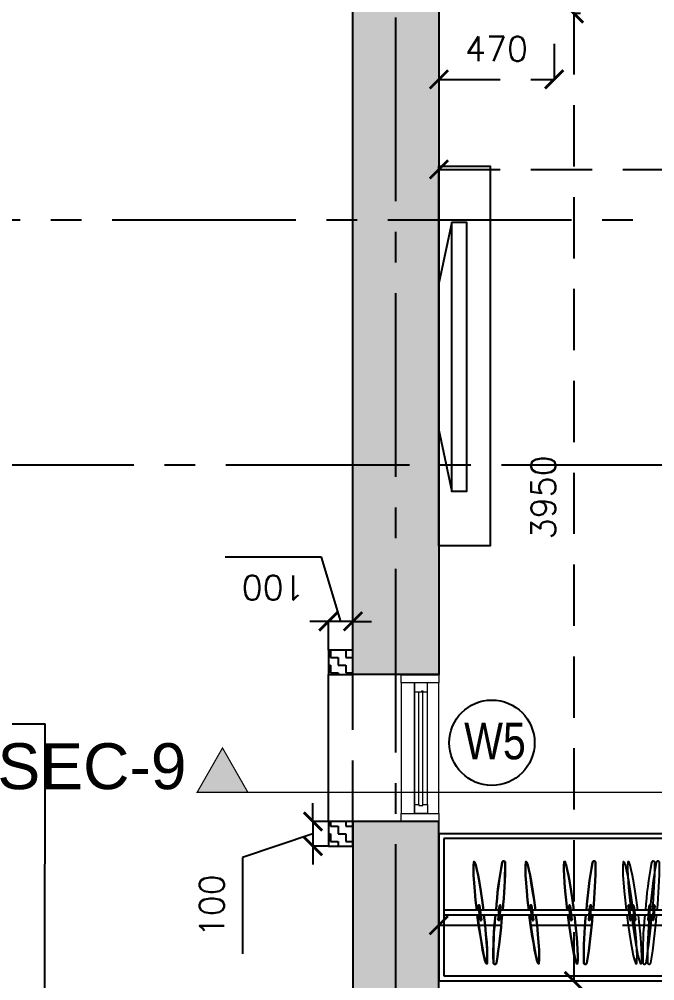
# Model space of a CAD drawing. Header units: millimetres. Extents: x 1180970 to 1231451, y -5737889 to -5695638.
# Drawn here: x 1194030 to 1196623, y -5706300 to -5702374 of the extents above; entities that cross this region are included whole.
import ezdxf
from ezdxf.enums import TextEntityAlignment as Align

# ---------------------------------------------------------------- set-up
doc = ezdxf.new("R2010")
doc.units = ezdxf.units.MM
doc.header["$LTSCALE"] = 1000
doc.header["$MEASUREMENT"] = 0
for name, pattern in [('AUDIT_D_120904163729-0', [0]), ('T8(T9 IS SIMILAR) - GROUND FLOOR - DIMENSION & TEXTING$0$HIDDEN', [0.375, 0.25, -0.125]), ('T8(T9 IS SIMILAR) - GROUND FLOOR ELEVATION$0$AUDIT_D_120904163729-0', [0]), ('T8(T9 IS SIMILAR) - GROUND FLOOR ELEVATION$1$HIDDEN', [0.375, 0.25, -0.125]), ('T8_PROFILE SECTIONS$0$HIDDEN', [0.375, 0.25, -0.125]), ('T8_PROFILE SECTIONS$0$PHANTOM2', [1.25, 0.625, -0.125, 0.125, -0.125, 0.125, -0.125]), ('T8_REFUGE COLUMNS$0$CENTER2', [1.125, 0.75, -0.125, 0.125, -0.125])]:
    doc.linetypes.add(name, pattern=pattern)
doc.layers.get('0').update_dxf_attribs({"linetype": 'AUDIT_D_120904163729-0'})
for name, color, linetype in [('2BHK-A - BACK$0$2BHK-A - FRONT$0$a-furniture', 8, 'Continuous'), ('A-GARDEN PARTITION', 1, 'Continuous'), ('T8(T9 IS SIMILAR) - GROUND FLOOR - DIMENSION & TEXTING$0$A-DIMENSIONS', 2, 'T8(T9 IS SIMILAR) - GROUND FLOOR - DIMENSION & TEXTING$0$HIDDEN'), ('T8(T9 IS SIMILAR) - GROUND FLOOR - DIMENSION & TEXTING$0$a-window-no', 125, 'Continuous'), ('T8(T9 IS SIMILAR) - GROUND FLOOR ELEVATION$0$A-DIM', 1, 'T8(T9 IS SIMILAR) - GROUND FLOOR ELEVATION$0$AUDIT_D_120904163729-0'), ('T8(T9 IS SIMILAR) - GROUND FLOOR ELEVATION$0$A-WALL HATCH', 252, 'T8(T9 IS SIMILAR) - GROUND FLOOR ELEVATION$0$AUDIT_D_120904163729-0'), ('T8(T9 IS SIMILAR) - GROUND FLOOR ELEVATION$0$A-WALL-FEATURES', 6, 'T8(T9 IS SIMILAR) - GROUND FLOOR ELEVATION$0$AUDIT_D_120904163729-0'), ('T8_PROFILE SECTIONS$0$A-PROFILE SECTIONS', 81, 'T8_PROFILE SECTIONS$0$PHANTOM2'), ('T8_REFUGE COLUMNS$0$A-CENTERLINE', 193, 'T8_REFUGE COLUMNS$0$CENTER2'), ('T8_REFUGE COLUMNS$0$A-RCC COLS', 3, 'Continuous')]:
    doc.layers.add(name, color=color, linetype=linetype)
doc.layers.add('2BHK-A - BACK$1$Window', color=4, linetype='Continuous', lineweight=20)
doc.layers.add('T8(T9 IS SIMILAR) - GROUND FLOOR$0$D&W', color=8, linetype='Continuous', lineweight=25)
doc.layers.add('T8_REFUGE COLUMNS$0$COL-HATCH', color=7, linetype='Continuous', lineweight=25, true_color=0xa3a3a3)
doc.styles.add('T8(T9 IS SIMILAR) - GROUND FLOOR - DIMENSION & TEXTING$0$LODHA STANDERD', font='sanss___.ttf')
doc.styles.add('T8(T9 IS SIMILAR) - GROUND FLOOR - DIMENSION & TEXTING$0$Romans 1', font='romans.shx', dxfattribs={"height": 100})
doc.styles.add('T8(T9 IS SIMILAR) - GROUND FLOOR ELEVATION$0$Romans 1', font='romans.shx', dxfattribs={"height": 100})
doc.styles.add('T8_PROFILE SECTIONS$0$arial', font='sanss___.ttf')
doc.dimstyles.new('T8(T9 IS SIMILAR) - GROUND FLOOR - DIMENSION & TEXTING$0$ALPINE S', dxfattribs={"dimscale": 0, "dimtxt": 100, "dimasz": 75, "dimexe": 0, "dimexo": 0, "dimgap": 75, "dimtad": 1, "dimdec": 0, "dimzin": 0, "dimdsep": 46, "dimtxsty": 'T8(T9 IS SIMILAR) - GROUND FLOOR - DIMENSION & TEXTING$0$Romans 1', "dimblk": 'T8(T9 IS SIMILAR) - GROUND FLOOR - DIMENSION & TEXTING$0$_ArchTick', "dimcen": 0.09, "dimclrd": 256, "dimclre": 256, "dimclrt": 7, "dimadec": 0, "dimazin": 0, "dimtfac": 1, "dimtdec": 0, "dimtofl": 0, "dimtmove": 1, "dimatfit": 0, "dimldrblk": 'T8(T9 IS SIMILAR) - GROUND FLOOR - DIMENSION & TEXTING$0$_Open90', "dimfxl": 1, "dimtolj": 1, "dimtzin": 0, "dimarcsym": 0})
doc.dimstyles.new('T8(T9 IS SIMILAR) - GROUND FLOOR ELEVATION$0$ALPINE S', dxfattribs={"dimscale": 0, "dimtxt": 100, "dimasz": 75, "dimexe": 0, "dimexo": 0, "dimgap": 75, "dimtad": 1, "dimdec": 0, "dimzin": 0, "dimdsep": 46, "dimtxsty": 'T8(T9 IS SIMILAR) - GROUND FLOOR ELEVATION$0$Romans 1', "dimblk": 'T8(T9 IS SIMILAR) - GROUND FLOOR ELEVATION$0$_ArchTick', "dimcen": 0.09, "dimclrd": 256, "dimclre": 256, "dimclrt": 7, "dimadec": 0, "dimazin": 0, "dimtfac": 1, "dimtdec": 0, "dimtofl": 0, "dimtmove": 1, "dimatfit": 0, "dimldrblk": 'T8(T9 IS SIMILAR) - GROUND FLOOR ELEVATION$0$_Open90', "dimfxl": 1, "dimtolj": 1, "dimtzin": 0, "dimarcsym": 0})

# ---------------------------------------------------------------- blocks, each defined once
blk = doc.blocks.new('2BHK-A - BACK$0$2BHK-A - FRONT$0$A$C7BF77BFD')
at = {"layer": '2BHK-A - BACK$0$2BHK-A - FRONT$0$a-furniture'}
for p, q in [((-300, 1078.1), (-246.9, 1328.1)), ((-300, 1078.1), (-300, 478.1)), ((-246.9, 228.1), (-300, 478.1))]:
    blk.add_line(p, q, dxfattribs=at)
for points in [[(-300, 1550), (-300, 0), (-90, 0), (-90, 1550)], [(-246.9, 228.1), (-186.9, 228.1), (-186.9, 1328.1), (-246.9, 1328.1)]]:
    blk.add_lwpolyline(points, close=True, dxfattribs=at)
blk = doc.blocks.new('2BHK-A - BACK$0$2BHK-A - FRONT$0$A$C6E931037')
at = {"color": 0, "linetype": 'ByBlock'}
for p, q in [((1050, 600), (0, 600)), ((0, 600), (0, 0)), ((1050, 0), (1050, 600)), ((1030, 580), (20, 580)), ((20, 580), (20, 20)), ((1030, 20), (1030, 580)), ((1029, 287.5), (19, 287.5)), ((169.2, 247.5), (161.9, 307.1)), ((170.8, 247.5), (163.5, 307.1)), ((164.9, 307.5), (172.2, 247.9)), ((166.5, 307.5), (173.8, 247.9)), ((242.4, 247.6), (247.7, 307.4)), ((244, 247.6), (249.2, 307.4)), ((250.7, 307.1), (245.4, 247.4)), ((252.2, 307.1), (247, 247.4)), ((381.4, 247.5), (374, 307.1)), ((374, 307.1), (374, 307.1)), ((382.9, 247.5), (375.6, 307.1)), ((375.6, 307.1), (375.6, 307.1)), ((377, 307.5), (377, 307.5)), ((377, 307.5), (384.3, 247.9)), ((378.6, 307.5), (378.6, 307.5)), ((378.6, 307.5), (385.9, 247.9)), ((538.2, 247.5), (530.9, 307.1)), ((539.8, 247.5), (532.4, 307.1)), ((533.9, 307.5), (541.2, 247.9)), ((535.4, 307.5), (542.7, 247.9)), ((611.4, 247.6), (616.6, 307.4)), ((612.9, 247.6), (618.2, 307.4)), ((619.6, 307.1), (614.4, 247.4)), ((621.2, 307.1), (615.9, 247.4)), ((780.2, 247.5), (772.9, 307.1)), ((775.8, 307.5), (783.1, 247.9)), ((799.4, 247.5), (792.1, 307.1)), ((795.1, 307.5), (802.4, 247.9)), ((853.4, 247.6), (858.6, 307.4)), ((861.6, 307.1), (856.3, 247.4)), ((872.6, 247.6), (877.8, 307.4)), ((880.8, 307.1), (875.6, 247.4)), ((1030, 267.5), (20, 267.5)), ((381.4, 247.5), (381.4, 247.5)), ((382.9, 247.5), (382.9, 247.5)), ((384.3, 247.9), (384.3, 247.9)), ((385.9, 247.9), (385.9, 247.9)), ((0, 0), (1050, 0)), ((20, 20), (1030, 20))]:
    blk.add_line(p, q, dxfattribs=at)
for centre, radius, start, end in [((1679.1, 203.5), 1449.3, 168.9432, 176.6792), ((1680.7, 203.5), 1449.3, 168.9432, 176.6792), ((263.6, 481.1), 6.91, 353.3258, 176.6742), ((265.2, 481.1), 6.91, 353.3258, 176.6742), ((-1659.6, 483.1), 1930.1, 354.1834, 359.9166), ((-1658.1, 483.1), 1930.1, 354.1834, 359.9166), ((2048.1, 203.5), 1449.3, 168.9432, 176.6792), ((2049.6, 203.5), 1449.3, 168.9432, 176.6792), ((632.6, 481.1), 6.91, 353.3258, 176.6742), ((634.1, 481.1), 6.91, 353.3258, 176.6742), ((-1290.6, 483.1), 1930.1, 354.1834, 359.9166), ((-1289.1, 483.1), 1930.1, 354.1834, 359.9166), ((2290, 203.5), 1449.3, 168.9432, 176.6792), ((2309.3, 203.5), 1449.3, 168.9432, 176.6792), ((874.5, 481.1), 6.91, 353.3258, 176.6742), ((-1048.7, 483.1), 1930.1, 354.1834, 359.9166), ((893.8, 481.1), 6.91, 353.3258, 176.6742), ((-1029.4, 483.1), 1930.1, 354.1834, 359.9166), ((163.4, 307.3), 1.5, 7, 187), ((165, 307.3), 1.5, 7, 187), ((249.2, 307.3), 1.5, 355, 175), ((250.7, 307.3), 1.5, 355, 175), ((375.5, 307.3), 1.5, 7, 187), ((377.1, 307.3), 1.5, 7, 187), ((532.4, 307.3), 1.5, 7, 187), ((533.9, 307.3), 1.5, 7, 187), ((618.1, 307.3), 1.5, 355, 175), ((619.7, 307.3), 1.5, 355, 175), ((774.3, 307.3), 1.5, 7, 187), ((793.6, 307.3), 1.5, 7, 187), ((860.1, 307.3), 1.5, 355, 175), ((879.3, 307.3), 1.5, 355, 175), ((170.7, 247.7), 1.5, 187, 7), ((172.3, 247.7), 1.5, 187, 7), ((1671.5, 107.8), 1450.8, 173.6789, 181.3108), ((1673.1, 107.8), 1450.8, 173.6789, 181.3108), ((-1666, 397), 1928.2, 350.3383, 356.1495), ((-1664.5, 397), 1928.2, 350.3383, 356.1495), ((243.9, 247.5), 1.5, 175, 355), ((245.5, 247.5), 1.5, 175, 355), ((382.8, 247.7), 1.5, 187, 7), ((384.4, 247.7), 1.5, 187, 7), ((539.7, 247.7), 1.5, 187, 7), ((541.2, 247.7), 1.5, 187, 7), ((2040.5, 107.8), 1450.8, 173.6789, 181.3108), ((2042, 107.8), 1450.8, 173.6789, 181.3108), ((-1297, 397), 1928.2, 350.3383, 356.1495), ((-1295.5, 397), 1928.2, 350.3383, 356.1495), ((612.9, 247.5), 1.5, 175, 355), ((614.4, 247.5), 1.5, 175, 355), ((781.7, 247.7), 1.5, 187, 7), ((800.9, 247.7), 1.5, 187, 7), ((2282.4, 107.8), 1450.8, 173.6789, 181.3108), ((-1055.1, 397), 1928.2, 350.3383, 356.1495), ((2301.7, 107.8), 1450.8, 173.6789, 181.3108), ((854.8, 247.5), 1.5, 175, 355), ((-1035.8, 397), 1928.2, 350.3383, 356.1495), ((874.1, 247.5), 1.5, 175, 355), ((228, 73.8), 6.91, 173.3258, 356.6742), ((229.5, 73.8), 6.91, 173.3258, 356.6742), ((596.9, 73.8), 6.91, 173.3258, 356.6742), ((598.5, 73.8), 6.91, 173.3258, 356.6742), ((838.9, 73.8), 6.91, 173.3258, 356.6742), ((858.1, 73.8), 6.91, 173.3258, 356.6742)]:
    blk.add_arc(centre, radius, start, end, dxfattribs=at)
for centre, start_param, end_param in [((169.2, 272.7), -1.509644, 1.493508), ((170.7, 272.7), -1.509644, 1.493508), ((381.3, 272.7), -1.509644, 1.493508), ((382.8, 272.7), -1.509644, 1.493508), ((538.1, 272.7), -1.509644, 1.493508), ((539.7, 272.7), -1.509644, 1.493508), ((780.1, 272.7), -1.509644, 1.493508), ((799.3, 272.7), -1.509644, 1.493508), ((168, 282.7), 1.633749, 4.633301), ((169.5, 282.7), 1.633749, 4.633301), ((380.1, 282.7), 1.633749, 4.633301), ((381.6, 282.7), 1.633749, 4.633301), ((536.9, 282.7), 1.633749, 4.633301), ((538.5, 282.7), 1.633749, 4.633301), ((778.9, 282.7), 1.633749, 4.633301), ((798.1, 282.7), 1.633749, 4.633301)]:
    blk.add_ellipse(centre, major_axis=(-26.2, 213.6), ratio=0.065707, start_param=start_param, end_param=end_param, dxfattribs=at)
blk = doc.blocks.new('2BHK-A - BACK')
at = {"layer": '2BHK-A - BACK$1$Window', "color": 1, "lineweight": 13}
for p, q in [((1195589.3, -5705083.3), (1195589.3, -5705617.3, 0)), ((1195642.6, -5705150.5), (1195642.6, -5705083.3)), ((1195696, -5705579.8, 0), (1195696, -5705083.3)), ((1195742.6, -5705617.3, 0), (1195742.6, -5705083.3)), ((1195642.6, -5705579.8, 0), (1195642.6, -5705120.8)), ((1195642.6, -5705120.8), (1195642.6, -5705617.3, 0))]:
    blk.add_line(p, q, dxfattribs=at)
at = {"layer": '2BHK-A - BACK$1$Window', "color": 5, "lineweight": 13}
for p, q in [((1195661.2, -5705579.8, 0), (1195661.2, -5705120.8)), ((1195677.4, -5705579.8, 0), (1195677.4, -5705120.8))]:
    blk.add_line(p, q, dxfattribs=at)
at = {"layer": '2BHK-A - BACK$1$Window', "color": 4, "lineweight": 13, "elevation": 0}
for points in [[(1195589.3, -5705083.3), (1195589.3, -5705050.3), (1195742.6, -5705050.3), (1195742.6, -5705083.3)], [(1195677.4, -5705120.8), (1195696, -5705120.8), (1195696, -5705083.3), (1195642.6, -5705083.3), (1195642.6, -5705120.8), (1195672.9, -5705120.8), (1195672.9, -5705116.3), (1195677.4, -5705116.3)], [(1195677.4, -5705579.8), (1195696, -5705579.8), (1195696, -5705617.3), (1195642.6, -5705617.3), (1195642.6, -5705579.8), (1195661.2, -5705579.8), (1195661.2, -5705584.3), (1195677.4, -5705584.3)], [(1195589.3, -5705650.3), (1195589.3, -5705617.3), (1195742.6, -5705617.3), (1195742.6, -5705650.3)]]:
    blk.add_lwpolyline(points, close=True, dxfattribs=at)
at = {"layer": '2BHK-A - BACK$0$2BHK-A - FRONT$0$a-furniture', "extrusion": (0.000159294, 0.000512155, -1), "zscale": -1.000000000000011, "rotation": 180}
blk.add_blockref('2BHK-A - BACK$0$2BHK-A - FRONT$0$A$C7BF77BFD', (-1196042.4, -5702973.6, -2730.3), dxfattribs=at)
at = {"layer": '2BHK-A - BACK$0$2BHK-A - FRONT$0$a-furniture', "extrusion": (0.000159294, -0.000512155, 1)}
blk.add_blockref('2BHK-A - BACK$0$2BHK-A - FRONT$0$A$C6E931037', (1195742.4, -5706298.4, 3113), dxfattribs=at)
blk = doc.blocks.new('T8_REFUGE COLUMNS')
at = {"layer": 'T8_REFUGE COLUMNS$0$COL-HATCH', "linetype": 'ByBlock'}
h = blk.add_hatch(color=256, dxfattribs=at)
h.dxf.hatch_style = 1
h.paths.add_polyline_path([(1195392.1, -5701889.9), (1195742.1, -5701889.9), (1195742.1, -5705049.9), (1195392.1, -5705049.9)])
h = blk.add_hatch(color=256, dxfattribs=at)
h.dxf.hatch_style = 1
h.paths.add_polyline_path([(1195742.1, -5705649.9), (1195392.1, -5705649.9), (1195392.1, -5706499.9), (1195742.1, -5706499.9)])
at = {"layer": 'T8_REFUGE COLUMNS$0$A-CENTERLINE'}
for p, q in [((1195567.1, -5727867.6), (1195567.1, -5698299.6)), ((1214284.1, -5703194.9), (1182156.9, -5703194.9)), ((1218123.2, -5704194.9), (1182156.9, -5704194.9))]:
    blk.add_line(p, q, dxfattribs=at)
at = {"layer": 'T8_REFUGE COLUMNS$0$A-RCC COLS', "linetype": 'ByBlock'}
for points in [[(1195392.1, -5701889.9), (1195742.1, -5701889.9), (1195742.1, -5705049.9), (1195392.1, -5705049.9)], [(1195742.1, -5705649.9), (1195392.1, -5705649.9), (1195392.1, -5706499.9), (1195742.1, -5706499.9)]]:
    blk.add_lwpolyline(points, close=True, dxfattribs=at)
blk = doc.blocks.new('T8(T9 IS SIMILAR) - GROUND FLOOR ELEVATION$0$_ArchTick')
at = {"color": 0, "linetype": 'ByBlock', "const_width": 0.15}
blk.add_lwpolyline([(-0.5, -0.5), (0.5, 0.5)], dxfattribs=at)
blk = doc.blocks.new('*D301')
at = {"layer": 'T8(T9 IS SIMILAR) - GROUND FLOOR ELEVATION$0$A-DIM', "lineweight": -2, "transparency": 16777216}
for p, q in [((1195263.1, -5704570), (1194870.2, -5704570)), ((1195341.8, -5704832.5), (1195263.1, -5704570)), ((1195291.6, -5704832.5), (1195216.6, -5704832.5)), ((1195392.1, -5704832.5), (1195291.6, -5704832.5)), ((1195392.1, -5704832.5), (1195467.1, -5704832.5))]:
    blk.add_line(p, q, dxfattribs=at)
at = {"layer": 'T8(T9 IS SIMILAR) - GROUND FLOOR ELEVATION$0$A-DIM', "linetype": 'T8(T9 IS SIMILAR) - GROUND FLOOR ELEVATION$1$HIDDEN', "lineweight": -2, "transparency": 16777216}
for p, q in [((1195291.6, -5704949.9), (1195291.6, -5704832.5)), ((1195392.1, -5704949.9), (1195392.1, -5704832.5))]:
    blk.add_line(p, q, dxfattribs=at)
at = {"layer": 'T8(T9 IS SIMILAR) - GROUND FLOOR ELEVATION$0$A-DIM', "linetype": 'ByBlock', "lineweight": -2, "transparency": 16777216, "xscale": 75, "yscale": 75, "zscale": 75}
blk.add_blockref('T8(T9 IS SIMILAR) - GROUND FLOOR ELEVATION$0$_ArchTick', (1195291.6, -5704832.5), dxfattribs=at)
at = {"layer": 'T8(T9 IS SIMILAR) - GROUND FLOOR ELEVATION$0$A-DIM', "linetype": 'ByBlock', "lineweight": -2, "transparency": 16777216, "xscale": 75, "yscale": 75, "zscale": 75, "rotation": 180}
blk.add_blockref('T8(T9 IS SIMILAR) - GROUND FLOOR ELEVATION$0$_ArchTick', (1195392.1, -5704832.5), dxfattribs=at)
at = {"layer": 'T8(T9 IS SIMILAR) - GROUND FLOOR ELEVATION$0$A-DIM', "color": 7, "linetype": 'ByBlock', "transparency": 16777216, "insert": (1195066.7, -5704695), "char_height": 100, "attachment_point": 5, "rotation": 180, "style": 'T8(T9 IS SIMILAR) - GROUND FLOOR ELEVATION$0$Romans 1'}
blk.add_mtext('\\A1;100', dxfattribs=at)
blk = doc.blocks.new('T8(T9 IS SIMILAR) - GROUND FLOOR ELEVATION$0$_Open90')
at = {"color": 0, "linetype": 'ByBlock', "lineweight": -2}
for p, q in [((0, 0), (-1, 0)), ((-0.5, 0.5), (0, 0)), ((0, 0), (-0.5, -0.5))]:
    blk.add_line(p, q, dxfattribs=at)
blk = doc.blocks.new('*D285')
at = {"layer": 'T8(T9 IS SIMILAR) - GROUND FLOOR ELEVATION$0$A-DIM', "lineweight": -2, "transparency": 16777216}
for p, q in [((1195228.9, -5705649.9), (1195228.9, -5705574.9)), ((1195228.9, -5705649.9), (1195228.9, -5705749.9)), ((1195228.9, -5705699.9), (1194941.4, -5705797)), ((1195228.9, -5705749.9), (1195228.9, -5705824.9)), ((1194941.4, -5705797), (1194941.4, -5706189.8))]:
    blk.add_line(p, q, dxfattribs=at)
at = {"layer": 'T8(T9 IS SIMILAR) - GROUND FLOOR ELEVATION$0$A-DIM', "linetype": 'T8(T9 IS SIMILAR) - GROUND FLOOR ELEVATION$1$HIDDEN', "lineweight": -2, "transparency": 16777216}
for p, q in [((1195291.6, -5705649.9), (1195228.9, -5705649.9)), ((1195291.6, -5705749.9), (1195228.9, -5705749.9))]:
    blk.add_line(p, q, dxfattribs=at)
at = {"layer": 'T8(T9 IS SIMILAR) - GROUND FLOOR ELEVATION$0$A-DIM', "linetype": 'ByBlock', "lineweight": -2, "transparency": 16777216, "xscale": 75, "yscale": 75, "zscale": 75}
for p, rotation in [((1195228.9, -5705649.9), 270), ((1195228.9, -5705749.9), 90)]:
    blk.add_blockref('T8(T9 IS SIMILAR) - GROUND FLOOR ELEVATION$0$_ArchTick', p, dxfattribs=dict(at, rotation=rotation))
at = {"layer": 'T8(T9 IS SIMILAR) - GROUND FLOOR ELEVATION$0$A-DIM', "color": 7, "linetype": 'ByBlock', "transparency": 16777216, "insert": (1194816.4, -5705993.4), "char_height": 100, "attachment_point": 5, "rotation": 90, "style": 'T8(T9 IS SIMILAR) - GROUND FLOOR ELEVATION$0$Romans 1'}
blk.add_mtext('\\A1;100', dxfattribs=at)
blk = doc.blocks.new('T8(T9 IS SIMILAR) - GROUND FLOOR - DIMENSION & TEXTING$0$_ArchTick')
at = {"color": 0, "linetype": 'ByBlock', "const_width": 0.15}
blk.add_lwpolyline([(-0.5, -0.5), (0.5, 0.5)], dxfattribs=at)
blk = doc.blocks.new('*D660')
at = {"layer": 'T8(T9 IS SIMILAR) - GROUND FLOOR - DIMENSION & TEXTING$0$A-DIMENSIONS', "linetype": 'T8(T9 IS SIMILAR) - GROUND FLOOR - DIMENSION & TEXTING$0$HIDDEN', "lineweight": -2, "transparency": 16777216}
for p, q in [((1195742.6, -5702475.6), (1195742.6, -5702620.2)), ((1196212.8, -5702474.6), (1196212.8, -5702620.2))]:
    blk.add_line(p, q, dxfattribs=at)
at = {"layer": 'T8(T9 IS SIMILAR) - GROUND FLOOR - DIMENSION & TEXTING$0$A-DIMENSIONS', "lineweight": -2, "transparency": 16777216}
blk.add_line((1195742.6, -5702620.2), (1196212.8, -5702620.2), dxfattribs=at)
at = {"layer": 'T8(T9 IS SIMILAR) - GROUND FLOOR - DIMENSION & TEXTING$0$A-DIMENSIONS', "linetype": 'ByBlock', "lineweight": -2, "transparency": 16777216, "xscale": 75, "yscale": 75, "zscale": 75, "rotation": 180}
blk.add_blockref('T8(T9 IS SIMILAR) - GROUND FLOOR - DIMENSION & TEXTING$0$_ArchTick', (1195742.6, -5702620.2), dxfattribs=at)
at = {"layer": 'T8(T9 IS SIMILAR) - GROUND FLOOR - DIMENSION & TEXTING$0$A-DIMENSIONS', "linetype": 'ByBlock', "lineweight": -2, "transparency": 16777216, "xscale": 75, "yscale": 75, "zscale": 75}
blk.add_blockref('T8(T9 IS SIMILAR) - GROUND FLOOR - DIMENSION & TEXTING$0$_ArchTick', (1196212.8, -5702620.2), dxfattribs=at)
at = {"layer": 'T8(T9 IS SIMILAR) - GROUND FLOOR - DIMENSION & TEXTING$0$A-DIMENSIONS', "color": 7, "linetype": 'ByBlock', "transparency": 16777216, "insert": (1195977.7, -5702495.2), "char_height": 100, "attachment_point": 5, "style": 'T8(T9 IS SIMILAR) - GROUND FLOOR - DIMENSION & TEXTING$0$Romans 1'}
blk.add_mtext('\\A1;470', dxfattribs=at)
blk = doc.blocks.new('T8(T9 IS SIMILAR) - GROUND FLOOR - DIMENSION & TEXTING$0$_Open90')
at = {"color": 0, "linetype": 'ByBlock', "lineweight": -2}
for p, q in [((0, 0), (-1, 0)), ((-0.5, 0.5), (0, 0)), ((0, 0), (-0.5, -0.5))]:
    blk.add_line(p, q, dxfattribs=at)
blk = doc.blocks.new('*D662')
at = {"layer": 'T8(T9 IS SIMILAR) - GROUND FLOOR - DIMENSION & TEXTING$0$A-DIMENSIONS', "linetype": 'T8(T9 IS SIMILAR) - GROUND FLOOR - DIMENSION & TEXTING$0$HIDDEN', "lineweight": -2, "transparency": 16777216}
for p, q in [((1195742.6, -5703255.7), (1195742.6, -5702987.5)), ((1199132.6, -5703255.7), (1199132.6, -5702987.5))]:
    blk.add_line(p, q, dxfattribs=at)
at = {"layer": 'T8(T9 IS SIMILAR) - GROUND FLOOR - DIMENSION & TEXTING$0$A-DIMENSIONS', "lineweight": -2, "transparency": 16777216}
blk.add_line((1195742.6, -5702987.5), (1199132.6, -5702987.5), dxfattribs=at)
at = {"layer": 'T8(T9 IS SIMILAR) - GROUND FLOOR - DIMENSION & TEXTING$0$A-DIMENSIONS', "linetype": 'ByBlock', "lineweight": -2, "transparency": 16777216, "xscale": 75, "yscale": 75, "zscale": 75, "rotation": 180}
blk.add_blockref('T8(T9 IS SIMILAR) - GROUND FLOOR - DIMENSION & TEXTING$0$_ArchTick', (1195742.6, -5702987.5), dxfattribs=at)
at = {"layer": 'T8(T9 IS SIMILAR) - GROUND FLOOR - DIMENSION & TEXTING$0$A-DIMENSIONS', "linetype": 'ByBlock', "lineweight": -2, "transparency": 16777216, "xscale": 75, "yscale": 75, "zscale": 75}
blk.add_blockref('T8(T9 IS SIMILAR) - GROUND FLOOR - DIMENSION & TEXTING$0$_ArchTick', (1199132.6, -5702987.5), dxfattribs=at)
at = {"layer": 'T8(T9 IS SIMILAR) - GROUND FLOOR - DIMENSION & TEXTING$0$A-DIMENSIONS', "color": 7, "linetype": 'ByBlock', "transparency": 16777216, "insert": (1197437.6, -5702862.5), "char_height": 100, "attachment_point": 5, "style": 'T8(T9 IS SIMILAR) - GROUND FLOOR - DIMENSION & TEXTING$0$Romans 1'}
blk.add_mtext('\\A1;3390', dxfattribs=at)
blk = doc.blocks.new('*D663')
at = {"layer": 'T8(T9 IS SIMILAR) - GROUND FLOOR - DIMENSION & TEXTING$0$A-DIMENSIONS', "linetype": 'T8(T9 IS SIMILAR) - GROUND FLOOR - DIMENSION & TEXTING$0$HIDDEN', "lineweight": -2, "transparency": 16777216}
for p, q in [((1196320.7, -5702350.7), (1196293.4, -5702350.7)), ((1196392.3, -5706300.9), (1196293.4, -5706300.9))]:
    blk.add_line(p, q, dxfattribs=at)
at = {"layer": 'T8(T9 IS SIMILAR) - GROUND FLOOR - DIMENSION & TEXTING$0$A-DIMENSIONS', "lineweight": -2, "transparency": 16777216}
blk.add_line((1196293.4, -5702350.7), (1196293.4, -5706300.9), dxfattribs=at)
at = {"layer": 'T8(T9 IS SIMILAR) - GROUND FLOOR - DIMENSION & TEXTING$0$A-DIMENSIONS', "linetype": 'ByBlock', "lineweight": -2, "transparency": 16777216, "xscale": 75, "yscale": 75, "zscale": 75}
for p, rotation in [((1196293.4, -5702350.7), 90), ((1196293.4, -5706300.9), 270)]:
    blk.add_blockref('T8(T9 IS SIMILAR) - GROUND FLOOR - DIMENSION & TEXTING$0$_ArchTick', p, dxfattribs=dict(at, rotation=rotation))
at = {"layer": 'T8(T9 IS SIMILAR) - GROUND FLOOR - DIMENSION & TEXTING$0$A-DIMENSIONS', "color": 7, "linetype": 'ByBlock', "transparency": 16777216, "insert": (1196168.4, -5704325.8), "char_height": 100, "attachment_point": 5, "rotation": 90, "style": 'T8(T9 IS SIMILAR) - GROUND FLOOR - DIMENSION & TEXTING$0$Romans 1'}
blk.add_mtext('\\A1;3950', dxfattribs=at)
blk = doc.blocks.new('*D664')
at = {"layer": 'T8(T9 IS SIMILAR) - GROUND FLOOR - DIMENSION & TEXTING$0$A-DIMENSIONS', "linetype": 'T8(T9 IS SIMILAR) - GROUND FLOOR - DIMENSION & TEXTING$0$HIDDEN', "lineweight": -2, "transparency": 16777216}
for p, q in [((1195742.1, -5706300.9), (1195742.1, -5706072.7)), ((1198342.3, -5706301.3), (1198342.3, -5706072.7))]:
    blk.add_line(p, q, dxfattribs=at)
at = {"layer": 'T8(T9 IS SIMILAR) - GROUND FLOOR - DIMENSION & TEXTING$0$A-DIMENSIONS', "lineweight": -2, "transparency": 16777216}
blk.add_line((1195742.1, -5706072.7), (1198342.3, -5706072.7), dxfattribs=at)
at = {"layer": 'T8(T9 IS SIMILAR) - GROUND FLOOR - DIMENSION & TEXTING$0$A-DIMENSIONS', "linetype": 'ByBlock', "lineweight": -2, "transparency": 16777216, "xscale": 75, "yscale": 75, "zscale": 75, "rotation": 180}
blk.add_blockref('T8(T9 IS SIMILAR) - GROUND FLOOR - DIMENSION & TEXTING$0$_ArchTick', (1195742.1, -5706072.7), dxfattribs=at)
at = {"layer": 'T8(T9 IS SIMILAR) - GROUND FLOOR - DIMENSION & TEXTING$0$A-DIMENSIONS', "linetype": 'ByBlock', "lineweight": -2, "transparency": 16777216, "xscale": 75, "yscale": 75, "zscale": 75}
blk.add_blockref('T8(T9 IS SIMILAR) - GROUND FLOOR - DIMENSION & TEXTING$0$_ArchTick', (1198342.3, -5706072.7), dxfattribs=at)
at = {"layer": 'T8(T9 IS SIMILAR) - GROUND FLOOR - DIMENSION & TEXTING$0$A-DIMENSIONS', "color": 7, "linetype": 'ByBlock', "transparency": 16777216, "insert": (1197042.2, -5705947.7), "char_height": 100, "attachment_point": 5, "style": 'T8(T9 IS SIMILAR) - GROUND FLOOR - DIMENSION & TEXTING$0$Romans 1'}
blk.add_mtext('\\A1;2600', dxfattribs=at)
blk = doc.blocks.new('T8(T9 IS SIMILAR) - GROUND FLOOR - DIMENSION & TEXTING$0$WINDOW TAG')
at = {"layer": 'T8(T9 IS SIMILAR) - GROUND FLOOR - DIMENSION & TEXTING$0$a-window-no'}
blk.add_circle((0, 0), 174.1, dxfattribs=at)
at = {"layer": 'T8(T9 IS SIMILAR) - GROUND FLOOR - DIMENSION & TEXTING$0$a-window-no', "style": 'T8(T9 IS SIMILAR) - GROUND FLOOR - DIMENSION & TEXTING$0$LODHA STANDERD'}
blk.add_attdef('WINDOW', text='', height=150, dxfattribs=at).set_placement((11.3, 2.8), align=Align.MIDDLE_CENTER)
blk = doc.blocks.new('T8_PROFILE SECTIONS$0$MH')
at = {"layer": 'T8_PROFILE SECTIONS$0$A-PROFILE SECTIONS', "linetype": 'T8_PROFILE SECTIONS$0$HIDDEN', "ltscale": 2}
h = blk.add_hatch(color=256, dxfattribs=at)
h.dxf.hatch_style = 1
h.paths.add_polyline_path([(1140339.1, -5697424.8), (1140519.9, -5697528.1), (1140339.1, -5697631.3)])
at = {"layer": 'T8_PROFILE SECTIONS$0$A-PROFILE SECTIONS', "linetype": 'T8_PROFILE SECTIONS$0$HIDDEN', "ltscale": 2, "const_width": 5}
blk.add_lwpolyline([(1140339.1, -5697424.8), (1140339.1, -5697424.8), (1140519.9, -5697528.1), (1140339.1, -5697631.3)], close=True, dxfattribs=at)
blk.add_lwpolyline([(1140339.1, -5697424.8), (1140339.1, -5700565.7)], dxfattribs=at)
blk = doc.blocks.new('PROFILE SECTION LINE T9')
at = {"layer": 'T8_PROFILE SECTIONS$0$A-PROFILE SECTIONS', "linetype": 'ByBlock', "rotation": 90}
blk.add_blockref('T8_PROFILE SECTIONS$0$MH', (-5688386.6, -1134253.3, 0), dxfattribs=at)
at = {"layer": 'T8_PROFILE SECTIONS$0$A-PROFILE SECTIONS', "linetype": 'ByBlock', "insert": (8994.6, 6095.6, 0), "char_height": 187.5, "attachment_point": 9, "style": 'T8_PROFILE SECTIONS$0$arial'}
blk.add_mtext_dynamic_manual_height_columns('SEC-9', width=301.334, gutter_width=500, heights=[0], dxfattribs=at)
blk = doc.blocks.new('T8(T9 IS SIMILAR) - GROUND FLOOR ELEVATION')
at = {"layer": 'T8(T9 IS SIMILAR) - GROUND FLOOR ELEVATION$0$A-WALL HATCH', "linetype": 'ByBlock'}
h = blk.add_hatch(dxfattribs=at)
h.set_pattern_fill('ZIGZAG', color=256, scale=250)
h.set_pattern_definition([(270, (1214830.922, -5711980.577), (31.25, -31.25), [31.25, -31.25]), (0, (1214830.922, -5712011.827), (31.25, 31.25), [31.25, -31.25])])
h.paths.add_polyline_path([(1195291.6, -5704949.9), (1195291.6, -5705049.9), (1195392.1, -5705049.9), (1195392.1, -5704949.9)])
h.paths.add_polyline_path([(1195291.6, -5705649.9), (1195291.6, -5705749.9), (1195392.1, -5705749.9), (1195392.1, -5705649.9)])
at = {"layer": 'T8(T9 IS SIMILAR) - GROUND FLOOR ELEVATION$0$A-WALL-FEATURES', "color": 8}
blk.add_line((1195291.6, -5705649.9), (1195291.6, -5705049.9), dxfattribs=at)
at = {"layer": 'T8(T9 IS SIMILAR) - GROUND FLOOR ELEVATION$0$A-WALL-FEATURES', "color": 8, "linetype": 'T8(T9 IS SIMILAR) - GROUND FLOOR ELEVATION$1$HIDDEN'}
blk.add_line((1195392.1, -5705649.9), (1195392.1, -5705049.9), dxfattribs=at)
at = {"layer": 'T8(T9 IS SIMILAR) - GROUND FLOOR ELEVATION$0$A-WALL-FEATURES', "linetype": 'ByBlock'}
for points in [[(1195291.6, -5704949.9), (1195291.6, -5705049.9), (1195392.1, -5705049.9), (1195392.1, -5704949.9)], [(1195291.6, -5705649.9), (1195291.6, -5705749.9), (1195392.1, -5705749.9), (1195392.1, -5705649.9)]]:
    blk.add_lwpolyline(points, close=True, dxfattribs=at)
at = {"layer": 'T8(T9 IS SIMILAR) - GROUND FLOOR ELEVATION$0$A-DIM', "linetype": 'ByBlock'}
dim = blk.add_linear_dim(base=(1195291.6214, -5704832.5283), p1=(1195392.0691, -5704949.8597), p2=(1195291.6214, -5704949.8597), angle=180, dimstyle='T8(T9 IS SIMILAR) - GROUND FLOOR ELEVATION$0$ALPINE S', override={"dimscale": 1, "dimfxl": 5, "dimarcsym": 1}, dxfattribs=at)
dim.commit()
dim.dimension.update_dxf_attribs({"geometry": '*D301', "text_midpoint": (1195188.0952, -5704695.0283)})
dim = blk.add_linear_dim(base=(1195228.9, -5705749.9), p1=(1195291.6, -5705649.9), p2=(1195291.6, -5705749.9), angle=90, dimstyle='T8(T9 IS SIMILAR) - GROUND FLOOR ELEVATION$0$ALPINE S', override={"dimscale": 1, "dimfxl": 5, "dimarcsym": 1}, dxfattribs=at)
dim.commit()
dim.dimension.update_dxf_attribs({"geometry": '*D285', "text_midpoint": (1194941.4, -5705872), "dimtype": 128})
blk = doc.blocks.new('T8(T9 IS SIMILAR) - GROUND FLOOR')
at = {"layer": 'T8(T9 IS SIMILAR) - GROUND FLOOR$0$D&W', "linetype": 'ByBlock'}
for name in ['T8_REFUGE COLUMNS', '2BHK-A - BACK']:
    blk.add_blockref(name, (0, 0), dxfattribs=at)
blk.add_blockref('T8(T9 IS SIMILAR) - GROUND FLOOR ELEVATION', (0, 0), dxfattribs=at)
blk = doc.blocks.new('T8(T9 IS SIMILAR) - GROUND FLOOR - DIMENSION & TEXTING')
at = {"layer": 'T8(T9 IS SIMILAR) - GROUND FLOOR - DIMENSION & TEXTING$0$a-window-no'}
ref = blk.add_blockref('T8(T9 IS SIMILAR) - GROUND FLOOR - DIMENSION & TEXTING$0$WINDOW TAG', (1195958.8, -5705327.9, 1.1), dxfattribs=at)
ref.add_attrib('WINDOW', 'W5', dxfattribs={"height": 150, "style": 'T8(T9 IS SIMILAR) - GROUND FLOOR - DIMENSION & TEXTING$0$LODHA STANDERD', "width": 0.8}).set_placement((1195971.4, -5705320.6, 1.1), align=Align.MIDDLE_CENTER)
at = {"layer": 'T8(T9 IS SIMILAR) - GROUND FLOOR - DIMENSION & TEXTING$0$A-DIMENSIONS', "linetype": 'ByBlock'}
dim = blk.add_linear_dim(base=(1196293.4, -5706300.9), p1=(1196320.7, -5702350.7), p2=(1196392.3, -5706300.9, -0.7), angle=270, dimstyle='T8(T9 IS SIMILAR) - GROUND FLOOR - DIMENSION & TEXTING$0$ALPINE S', override={"dimscale": 1, "dimfxl": 5, "dimarcsym": 1}, dxfattribs=at)
dim.commit()
dim.dimension.update_dxf_attribs({"geometry": '*D663', "text_midpoint": (1196168.4, -5704325.8)})
for base, p1, p2, picture, middle in [((1196212.8, -5702620.2), (1195742.6, -5702475.6), (1196212.8, -5702474.6), '*D660', (1195977.7, -5702495.2)), ((1199132.6, -5702987.5), (1195742.6, -5703255.7), (1199132.6, -5703255.7, -2.3), '*D662', (1197437.6, -5702862.5)), ((1198342.3, -5706072.7), (1195742.1, -5706300.9), (1198342.3, -5706301.3), '*D664', (1197042.2, -5705947.7))]:
    dim = blk.add_linear_dim(base=base, p1=p1, p2=p2, dimstyle='T8(T9 IS SIMILAR) - GROUND FLOOR - DIMENSION & TEXTING$0$ALPINE S', override={"dimscale": 1, "dimfxl": 5, "dimarcsym": 1}, dxfattribs=at)
    dim.commit()
    dim.dimension.update_dxf_attribs({"geometry": picture, "text_midpoint": middle})

msp = doc.modelspace()

# ---------------------------------------------------------------- block references
at = {"linetype": 'ByBlock'}
msp.add_blockref('T8(T9 IS SIMILAR) - GROUND FLOOR', (0, 0), dxfattribs=at)

# ---------------------------------------------------------------- next in the draw order: block references
msp.add_blockref('T8(T9 IS SIMILAR) - GROUND FLOOR - DIMENSION & TEXTING', (0, 0), dxfattribs=at)

# ---------------------------------------------------------------- next in the draw order: linework, layer by layer
at = {"layer": 'A-GARDEN PARTITION'}
for p in [(1185651.1, -5705250.3, -4.9), (1194132.8, -5709938.9, -4.9)]:
    msp.add_line(p, (1194135.5, -5705250.3, -4.9), dxfattribs=at)

# ---------------------------------------------------------------- next in the draw order: block references
at = {"layer": 'T8_PROFILE SECTIONS$0$A-PROFILE SECTIONS', "linetype": 'ByBlock'}
msp.add_blockref('PROFILE SECTION LINE T9', (1185718.2, -5711615.8, 0), dxfattribs=at)

doc.saveas('drawing.dxf')
